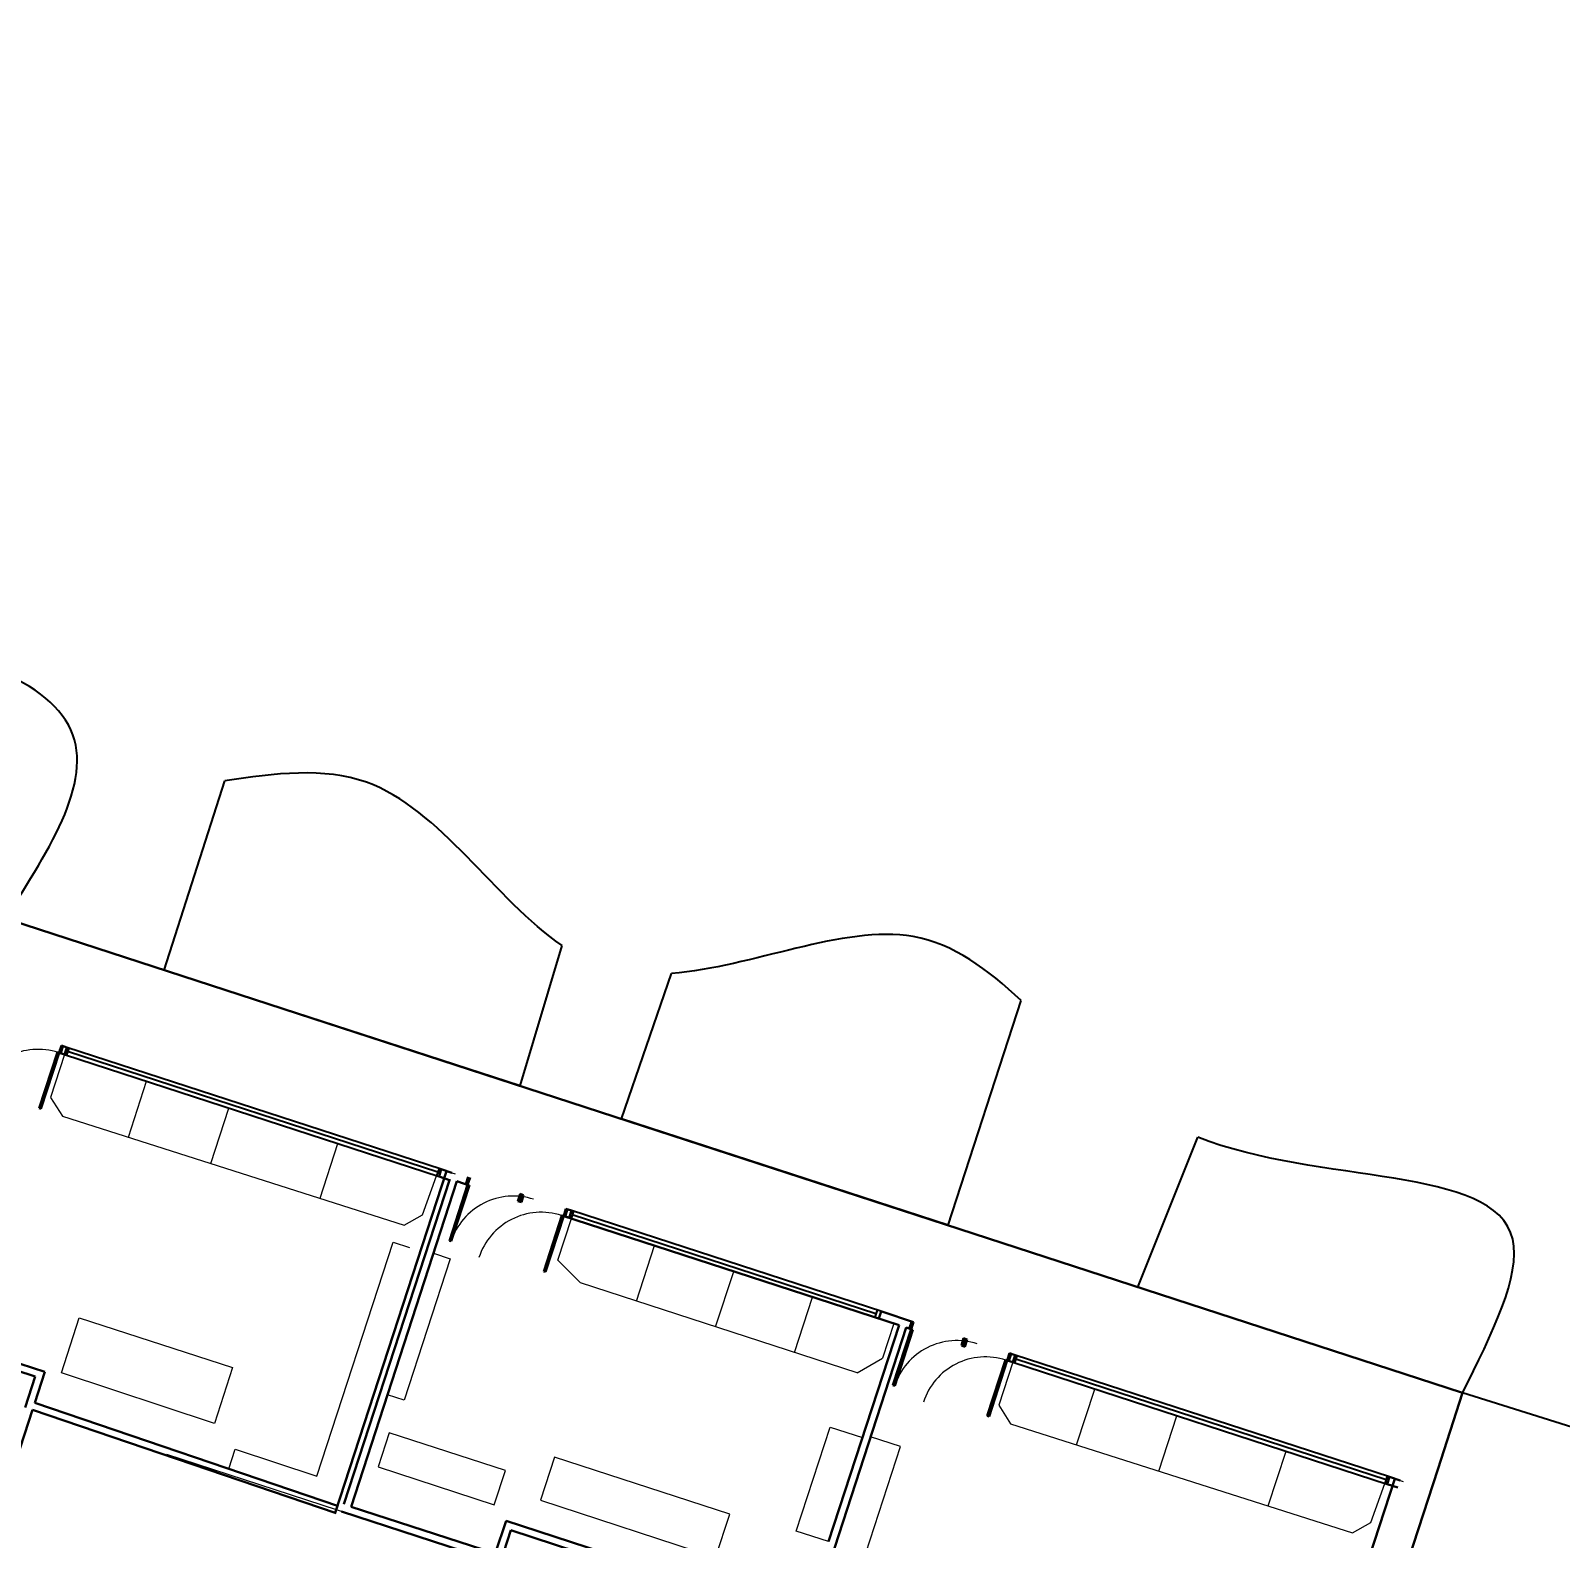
# Model space of a CAD drawing. Header units: metres. Extents: x 329311 to 330425, y 7396637 to 7397287.
# Drawn here: x 329872.45 to 329886.61, y 7397070.96 to 7397084.92 of the extents above; entities that cross this region are included whole.
import ezdxf

# ---------------------------------------------------------------- set-up
doc = ezdxf.new("R2010")
doc.units = ezdxf.units.M
doc.linetypes.add('CACHE2', pattern=[4.7625, 3.175, -1.5875])
doc.layers.get('0').update_dxf_attribs({"lineweight": 18})
for name, color, linetype, lineweight in [('AXES+POTEAUX', 6, 'CACHE2', 13), ('JANELAS', 5, 'Continuous', 25), ('layout', 253, 'Continuous', 13), ('LINHAGROSSA', 7, 'Continuous', 30), ('PA6_TEXTO', 3, 'Continuous', 18), ('pisoexterno_ultrafino', 9, 'Continuous', 30)]:
    doc.layers.add(name, color=color, linetype=linetype, lineweight=lineweight)
doc.layers.add('VEGETAIS', color=3, linetype='Continuous')
doc.styles.add('200 Médio', font='arial.ttf', dxfattribs={"height": 0.75})
doc.styles.add('ARIAL', font='ARIAL', dxfattribs={"height": 0.2})
doc.dimstyles.new('AQ250', dxfattribs={"dimscale": 10, "dimtxt": 0.05, "dimasz": 0.03, "dimexe": 0.03, "dimexo": 0.025, "dimgap": 0.025, "dimtad": 1, "dimzin": 0, "dimdsep": 46, "dimtxsty": 'ARIAL', "dimblk": 'ARCHTICK', "dimcen": 0.09, "dimdle": 0.03, "dimclrt": 7, "dimadec": 0, "dimazin": 0, "dimtfac": 1, "dimtix": 1, "dimtmove": 2, "dimatfit": 3, "dimldrblk": 'OPEN90', "dimfxl": 1, "dimtvp": 1, "dimtolj": 1, "dimtzin": 0, "dimarcsym": 0})

# ---------------------------------------------------------------- blocks, each defined once
blk = doc.blocks.new('_ArchTick')
at = {"color": 0, "linetype": 'ByBlock', "const_width": 0.15}
blk.add_lwpolyline([(-0.5, -0.5), (0.5, 0.5)], dxfattribs=at)
blk = doc.blocks.new('*D12')
at = {"layer": 'Defpoints', "color": 0, "transparency": 16777216}
for p in [(329895.003, 7397086.442), (329868.823, 7397007.376), (329871.096, 7397006.624)]:
    blk.add_point(p, dxfattribs=at)
at = {"layer": 'PA6_TEXTO', "color": 0, "lineweight": -2, "transparency": 16777216}
for p, q in [((329895.241, 7397086.363), (329897.562, 7397085.595)), ((329897.371, 7397085.974), (329871.002, 7397006.339)), ((329869.06, 7397007.298), (329871.381, 7397006.529))]:
    blk.add_line(p, q, dxfattribs=at)
at = {"layer": 'PA6_TEXTO', "color": 0, "lineweight": -2, "transparency": 16777216, "xscale": 0.3, "yscale": 0.3, "zscale": 0.3}
for p, rotation in [((329897.277, 7397085.689), 71.6788444677974), ((329871.096, 7397006.624), 251.6788444677974)]:
    blk.add_blockref('_ArchTick', p, dxfattribs=dict(at, rotation=rotation))
at = {"layer": 'PA6_TEXTO', "color": 7, "transparency": 16777216, "insert": (329883.585, 7397046.355), "char_height": 0.75, "attachment_point": 5, "rotation": 71.6788, "style": '200 Médio'}
blk.add_mtext('\\A1;83.29', dxfattribs=at)
blk = doc.blocks.new('_Open90')
at = {"color": 0, "linetype": 'ByBlock', "lineweight": -2}
for p, q in [((-0.5, 0.5), (0, 0)), ((0, 0), (-1, 0)), ((0, 0), (-0.5, -0.5))]:
    blk.add_line(p, q, dxfattribs=at)

msp = doc.modelspace()

# ---------------------------------------------------------------- hatches: boundary and pattern name
at = {"layer": 'AXES+POTEAUX'}
h = msp.add_hatch(dxfattribs=at)
h.set_pattern_fill('ANGLE', color=253, scale=0.025)
h.set_pattern_definition([(341.96263, (329827.33868, 7397103.38185), (0.0540704, 0.166043), [0.127, -0.047625]), (71.96263, (329827.33868, 7397103.38185), (-0.166043, 0.0540704), [0.127, -0.047625])])
edge = h.paths.add_edge_path()
edge.add_line((329864.61, 7397055.789), (329863.096, 7397056.284))
edge.add_line((329851.791, 7397059.975), (329866.865, 7397055.053))
edge.add_line((329866.865, 7397055.053), (329867.148, 7397055.933))
edge.add_line((329867.148, 7397055.933), (329869.733, 7397055.115))
edge.add_line((329869.733, 7397055.115), (329869.446, 7397054.208))
edge.add_line((329869.446, 7397054.208), (329875.701, 7397052.171))
edge.add_line((329869.758, 7397056.67), (329868.22, 7397057.171))
edge.add_line((329866.055, 7397057.876), (329865.595, 7397056.573))
edge.add_line((329865.595, 7397056.573), (329853.054, 7397060.656))
edge.add_line((329855.576, 7397058.739), (329854.045, 7397059.239))
edge.add_line((329852.086, 7397060.91), (329851.791, 7397059.975))
edge.add_line((329853.054, 7397060.656), (329853.482, 7397061.97))
edge.add_line((329853.482, 7397061.97), (329834.982, 7397067.965))
edge.add_line((329849.505, 7397061.74), (329852.086, 7397060.91))
edge.add_line((329836.482, 7397067.477), (329851.765, 7397062.529))
edge.add_line((329833.96, 7397065.831), (329849.225, 7397060.871))
edge.add_line((329849.225, 7397060.871), (329849.505, 7397061.74))
edge.add_line((329846.926, 7397061.618), (329836.41, 7397065.035))
edge.add_line((329833.68, 7397064.969), (329833.96, 7397065.831))
edge.add_line((329830.53, 7397065.995), (329833.68, 7397064.969))
edge.add_line((329834.982, 7397067.965), (329839.241, 7397080.982))
edge.add_line((329830.53, 7397066.07), (329827.18, 7397067.162))
edge.add_line((329827.18, 7397067.162), (329831.462, 7397080.309))
edge.add_line((329831.421, 7397080.322), (329834.844, 7397079.208))
edge.add_line((329875.701, 7397052.171), (329876.028, 7397053.175))
edge.add_line((329873.375, 7397052.928), (329871.869, 7397053.422))
edge.add_line((329876.028, 7397053.175), (329871.519, 7397054.644))
edge.add_line((329871.914, 7397055.968), (329866.055, 7397057.876))
edge.add_line((329871.519, 7397054.644), (329871.914, 7397055.968))
edge.add_line((329862.35, 7397057.629), (329860.779, 7397058.141))
edge.add_line((329857.813, 7397059.107), (329856.311, 7397059.596))

# ---------------------------------------------------------------- linework, layer by layer
for centre in [(329872.517, 7397074.883), (329876.918, 7397073.524), (329877.176, 7397073.374), (329881.025, 7397072.186), (329881.291, 7397072.035)]:
    msp.add_arc(centre, 0.606, 71.9626, 161.9626)
for p, q in [((329872.462, 7397072.142), (329872.037, 7397070.836)), ((329876.729, 7397070.753), (329872.462, 7397072.142))]:
    msp.add_line(p, q, dxfattribs=at)
at = {"layer": 'JANELAS'}
for p, q in [((329872.802, 7397075.501), (329872.78, 7397075.434)), ((329876.251, 7397074.378), (329872.785, 7397075.507)), ((329876.219, 7397074.351), (329872.791, 7397075.468)), ((329872.763, 7397075.44), (329876.23, 7397074.311)), ((329876.23, 7397074.385), (329876.208, 7397074.318)), ((329877.435, 7397073.929), (329880.305, 7397072.995)), ((329877.474, 7397073.99), (329877.452, 7397073.924)), ((329880.329, 7397073.06), (329877.457, 7397073.996)), ((329880.275, 7397073.041), (329877.463, 7397073.957)), ((329880.286, 7397073.074), (329880.265, 7397073.008)), ((329881.581, 7397072.652), (329881.559, 7397072.585)), ((329885.03, 7397071.529), (329881.563, 7397072.658)), ((329884.998, 7397071.502), (329881.57, 7397072.619)), ((329881.542, 7397072.591), (329885.008, 7397071.462)), ((329885.009, 7397071.536), (329884.987, 7397071.469))]:
    msp.add_line(p, q, dxfattribs=at)
at = {"layer": 'layout'}
for p, q in [((329872.763, 7397075.44), (329872.633, 7397075.042)), ((329873.355, 7397074.675), (329873.523, 7397075.193)), ((329872.633, 7397075.042), (329872.743, 7397074.87)), ((329874.117, 7397074.432), (329874.283, 7397074.945)), ((329872.743, 7397074.87), (329875.907, 7397073.861)), ((329875.128, 7397074.11), (329875.293, 7397074.616)), ((329876.077, 7397073.957), (329876.208, 7397074.318)), ((329876.349, 7397074.346), (329876.379, 7397074.336)), ((329875.907, 7397073.861), (329876.077, 7397073.957)), ((329877.331, 7397073.536), (329877.456, 7397073.921)), ((329875.099, 7397071.538), (329875.804, 7397073.704)), ((329875.804, 7397073.704), (329875.958, 7397073.654)), ((329878.058, 7397073.158), (329878.225, 7397073.671)), ((329876.333, 7397073.55), (329875.906, 7397072.239)), ((329876.179, 7397073.6), (329876.333, 7397073.55)), ((329877.539, 7397073.327), (329877.331, 7397073.536)), ((329880.1, 7397072.493), (329877.539, 7397073.327)), ((329878.791, 7397072.919), (329878.958, 7397073.432)), ((329879.52, 7397072.682), (329879.687, 7397073.195)), ((329872.733, 7397072.494), (329872.899, 7397073.004)), ((329872.899, 7397073.004), (329874.319, 7397072.542)), ((329880.44, 7397072.95), (329880.336, 7397072.63)), ((329880.1, 7397072.493), (329880.336, 7397072.63)), ((329874.151, 7397072.025), (329872.733, 7397072.494)), ((329874.319, 7397072.542), (329874.151, 7397072.025)), ((329881.542, 7397072.591), (329881.412, 7397072.193)), ((329882.133, 7397071.826), (329882.302, 7397072.343)), ((329875.906, 7397072.239), (329875.752, 7397072.289)), ((329881.412, 7397072.193), (329881.522, 7397072.021)), ((329882.895, 7397071.583), (329883.062, 7397072.096)), ((329875.769, 7397071.938), (329875.666, 7397071.623)), ((329876.844, 7397071.588), (329875.769, 7397071.938)), ((329879.538, 7397071.027), (329879.852, 7397071.991)), ((329879.852, 7397071.991), (329880.15, 7397071.894)), ((329881.522, 7397072.021), (329884.686, 7397071.012)), ((329874.284, 7397071.605), (329874.343, 7397071.785)), ((329874.343, 7397071.785), (329875.099, 7397071.538)), ((329880.182, 7397070.824), (329880.504, 7397071.812)), ((329880.504, 7397071.812), (329880.226, 7397071.902)), ((329883.907, 7397071.261), (329884.072, 7397071.767)), ((329875.666, 7397071.623), (329876.741, 7397071.272)), ((329877.298, 7397071.713), (329877.168, 7397071.313)), ((329878.922, 7397071.184), (329877.298, 7397071.713)), ((329876.741, 7397071.272), (329876.844, 7397071.588)), ((329885.128, 7397071.497), (329885.158, 7397071.487)), ((329884.856, 7397071.108), (329884.987, 7397071.469)), ((329877.168, 7397071.313), (329878.791, 7397070.784)), ((329878.791, 7397070.784), (329878.922, 7397071.184)), ((329884.686, 7397071.012), (329884.856, 7397071.108)), ((329879.836, 7397070.93), (329879.538, 7397071.027))]:
    msp.add_line(p, q, dxfattribs=at)
at = {"layer": 'LINHAGROSSA'}
for p, q in [((329872.696, 7397075.462), (329872.527, 7397074.943)), ((329872.543, 7397074.938), (329872.712, 7397075.457)), ((329872.696, 7397075.462), (329872.712, 7397075.457)), ((329872.712, 7397075.457), (329872.733, 7397075.523)), ((329872.722, 7397075.49), (329872.712, 7397075.457)), ((329872.712, 7397075.457), (329872.763, 7397075.44)), ((329872.748, 7397075.518), (329872.727, 7397075.452)), ((329872.733, 7397075.523), (329872.785, 7397075.507)), ((329872.785, 7397075.507), (329872.763, 7397075.44)), ((329872.527, 7397074.943), (329872.543, 7397074.938)), ((329876.3, 7397074.362), (329875.269, 7397071.196)), ((329876.251, 7397074.378), (329876.23, 7397074.311)), ((329876.23, 7397074.311), (329876.328, 7397074.279)), ((329876.251, 7397074.378), (329876.349, 7397074.346)), ((329875.349, 7397071.276), (329876.33, 7397074.288)), ((329875.415, 7397071.254), (329876.396, 7397074.267)), ((329876.495, 7397074.235), (329876.326, 7397073.717)), ((329876.342, 7397073.712), (329876.511, 7397074.23)), ((329876.396, 7397074.267), (329876.51, 7397074.229)), ((329876.499, 7397074.308), (329876.478, 7397074.241)), ((329876.495, 7397074.235), (329876.517, 7397074.302)), ((329876.981, 7397074.151), (329876.959, 7397074.084)), ((329876.959, 7397074.084), (329876.992, 7397074.074)), ((329876.975, 7397074.079), (329876.997, 7397074.146)), ((329876.981, 7397074.151), (329877.013, 7397074.14)), ((329877.013, 7397074.14), (329876.992, 7397074.074)), ((329877.368, 7397073.951), (329877.199, 7397073.433)), ((329877.215, 7397073.428), (329877.384, 7397073.946)), ((329877.368, 7397073.951), (329877.384, 7397073.946)), ((329877.368, 7397073.95), (329880.489, 7397072.934)), ((329877.384, 7397073.946), (329877.405, 7397074.013)), ((329877.394, 7397073.979), (329877.384, 7397073.946)), ((329877.384, 7397073.946), (329877.435, 7397073.929)), ((329877.42, 7397074.008), (329877.399, 7397073.941)), ((329877.405, 7397074.013), (329877.457, 7397073.996)), ((329877.457, 7397073.996), (329877.435, 7397073.929)), ((329876.326, 7397073.717), (329876.342, 7397073.712)), ((329877.199, 7397073.433), (329877.215, 7397073.428)), ((329880.325, 7397073.062), (329880.303, 7397072.995)), ((329880.329, 7397073.06), (329880.623, 7397072.964)), ((329879.152, 7397068.603), (329880.555, 7397072.912)), ((329879.836, 7397070.93), (329880.489, 7397072.934)), ((329880.602, 7397072.897), (329880.433, 7397072.379)), ((329880.555, 7397072.912), (329880.617, 7397072.892)), ((329880.606, 7397072.969), (329880.584, 7397072.903)), ((329880.602, 7397072.897), (329880.623, 7397072.964)), ((329872.492, 7397072.459), (329871.387, 7397072.818)), ((329872.58, 7397072.503), (329871.408, 7397072.885)), ((329880.449, 7397072.374), (329880.617, 7397072.892)), ((329881.087, 7397072.813), (329881.066, 7397072.746)), ((329881.082, 7397072.741), (329881.103, 7397072.807)), ((329881.087, 7397072.813), (329881.12, 7397072.802)), ((329881.12, 7397072.802), (329881.099, 7397072.735)), ((329881.066, 7397072.746), (329881.099, 7397072.735)), ((329881.475, 7397072.613), (329881.306, 7397072.094)), ((329881.475, 7397072.613), (329881.49, 7397072.608)), ((329881.49, 7397072.608), (329881.512, 7397072.674)), ((329881.501, 7397072.641), (329881.49, 7397072.608)), ((329881.527, 7397072.669), (329881.505, 7397072.603)), ((329881.512, 7397072.674), (329881.563, 7397072.658)), ((329881.563, 7397072.658), (329881.542, 7397072.591)), ((329872.487, 7397072.216), (329872.58, 7397072.503)), ((329881.322, 7397072.089), (329881.49, 7397072.608)), ((329881.49, 7397072.608), (329881.542, 7397072.591)), ((329872.398, 7397072.171), (329872.492, 7397072.459)), ((329880.433, 7397072.379), (329880.449, 7397072.374)), ((329872.487, 7397072.216), (329875.3, 7397071.26)), ((329872.465, 7397072.15), (329872.037, 7397070.836)), ((329872.465, 7397072.15), (329875.278, 7397071.194)), ((329881.306, 7397072.094), (329881.322, 7397072.089)), ((329885.079, 7397071.513), (329884.048, 7397068.347)), ((329885.03, 7397071.529), (329885.008, 7397071.462)), ((329885.03, 7397071.529), (329885.128, 7397071.497)), ((329885.008, 7397071.462), (329885.106, 7397071.43)), ((329876.729, 7397070.753), (329875.327, 7397071.209)), ((329876.751, 7397070.819), (329875.415, 7397071.254)), ((329876.751, 7397070.819), (329876.85, 7397071.123)), ((329876.85, 7397071.123), (329879.096, 7397070.392)), ((329876.795, 7397070.731), (329876.894, 7397071.035)), ((329879.042, 7397070.336), (329876.894, 7397071.035))]:
    msp.add_line(p, q, dxfattribs=at)
at = {"layer": 'pisoexterno_ultrafino'}
for p, q in [((329885.707, 7397072.308), (329838.849, 7397087.567)), ((329885.476, 7397071.597), (329885.707, 7397072.308)), ((329885.476, 7397071.597), (329884.481, 7397068.542))]:
    msp.add_line(p, q, dxfattribs=at)
at = {"layer": 'VEGETAIS'}
for p, q in [((329873.686, 7397076.223), (329874.247, 7397077.974)), ((329876.98, 7397075.15), (329877.371, 7397076.449)), ((329876.98, 7397075.15), (329873.686, 7397076.223)), ((329877.92, 7397074.844), (329878.383, 7397076.192)), ((329880.943, 7397073.86), (329881.619, 7397075.941)), ((329880.943, 7397073.86), (329877.92, 7397074.844)), ((329882.699, 7397073.288), (329883.255, 7397074.676)), ((329882.373, 7397073.394), (329882.699, 7397073.288)), ((329885.707, 7397072.308), (329882.699, 7397073.288)), ((329885.707, 7397072.308), (329884.481, 7397068.542)), ((329889.472, 7397071.124), (329885.707, 7397072.308))]:
    msp.add_line(p, q, dxfattribs=at)
msp.add_spline([(329872.216, 7397076.702), (329872.799, 7397078.493), (329871.003, 7397079.078), (329869.972, 7397077.432)], degree=3, dxfattribs=at)
for points, knots in [([(329877.371, 7397076.449), (329876.743, 7397076.877), (329875.957, 7397078.2), (329874.71, 7397078.046), (329874.247, 7397077.974)], [11.125259, 11.125259, 11.125259, 11.125259, 13.449201, 14.785165, 14.785165, 14.785165, 14.785165]), ([(329881.619, 7397075.941), (329881.306, 7397076.231), (329880.46, 7397076.876), (329879.128, 7397076.248), (329878.383, 7397076.192)], [6.498068, 6.498068, 6.498068, 6.498068, 7.787535, 10.012627, 10.012627, 10.012627, 10.012627]), ([(329885.707, 7397072.308), (329885.979, 7397072.852), (329886.807, 7397074.514), (329884.369, 7397074.23), (329883.255, 7397074.676)], [0, 0, 0, 0, 1.497493, 4.572203, 4.572203, 4.572203, 4.572203])]:
    msp.add_open_spline(points, degree=3, knots=knots, dxfattribs=at)

# ---------------------------------------------------------------- dimensions: what is measured, and where the dimension line sits
at = {"layer": 'PA6_TEXTO'}
dim = msp.add_aligned_dim(p1=(329895.003, 7397086.442), p2=(329868.823, 7397007.376), distance=2.395, dimstyle='AQ250', override={"dimtxsty": '200 Médio'}, dxfattribs=at)
dim.commit()
dim.dimension.update_dxf_attribs({"geometry": '*D12', "text_midpoint": (329883.585, 7397046.355)})

doc.saveas('drawing.dxf')
